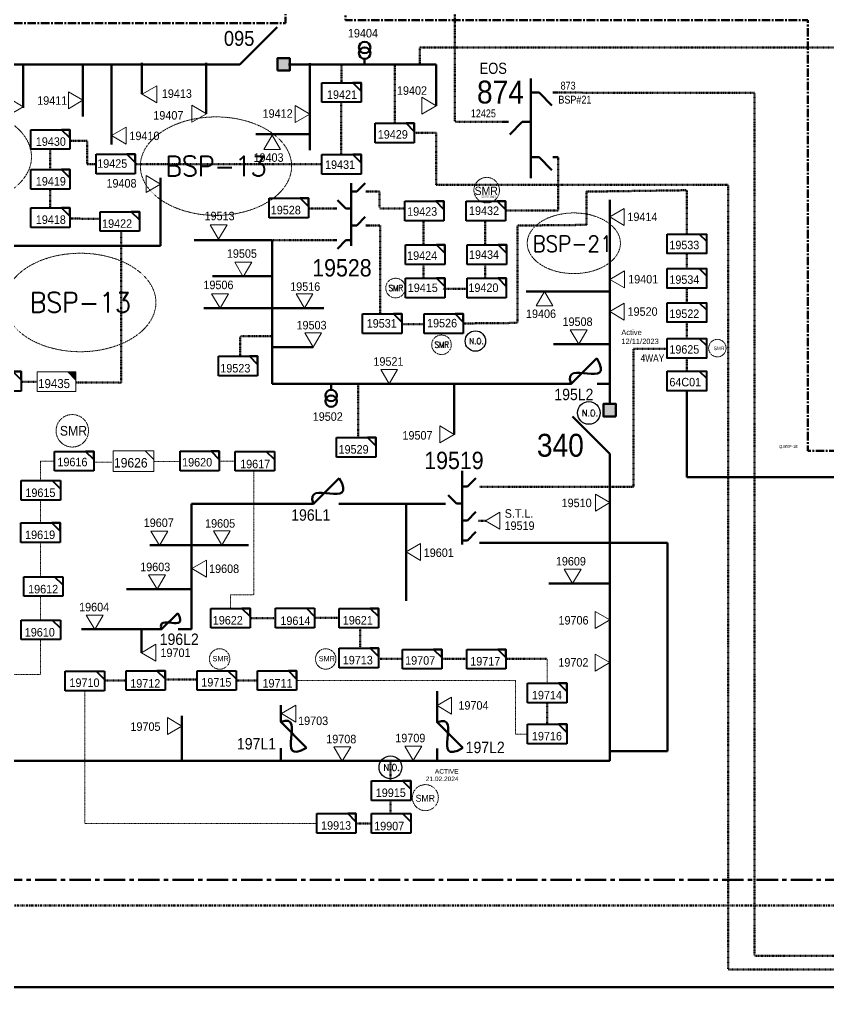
# Model space of a CAD drawing. Header units: metres. Extents: x 65984 to 144644, y -19036 to 23726.
# Drawn here: x 116625.8 to 116979, y 19865.9 to 20291.7 of the extents above; entities that cross this region are included whole.
import ezdxf
from ezdxf.enums import TextEntityAlignment as Align

# ---------------------------------------------------------------- set-up
doc = ezdxf.new("R2010")
doc.units = ezdxf.units.M
doc.header["$MEASUREMENT"] = 0
for name, pattern in [('( Center )', [2, 1.25, -0.25, 0.25, -0.25]), ('DGN Style 3', [0.013877, 0, -0.013877]), ('DGN Style 7', [2, 0.9, -0.4, 0.3, -0.4])]:
    doc.linetypes.add(name, pattern=pattern)
doc.layers.get('0').update_dxf_attribs({"color": 95, "lineweight": 40})
for name, color, linetype, lineweight in [('ABS', 7, 'Continuous', 40), ('ABS NUMBER', 112, 'Continuous', 30), ('d_eos', 111, 'Continuous', 40), ('d_eos no', 121, 'Continuous', 40), ('d_fco', 5, 'Continuous', 40), ('d_fco text', 95, 'Continuous', 40), ('d_oh branch', 94, 'Continuous', 40), ('d_switch', 95, 'Continuous', 40), ('d_tf', 1, 'Continuous', 40), ('d_tf no', 6, 'Continuous', 40), ('d_tf_200', 1, 'Continuous', 40), ('d_ug cable', 95, 'Continuous', 40), ('d_ug main line', 95, 'Continuous', 40), ('d_unit sub', 7, 'Continuous', 40), ('FDR  1  16', 234, 'Continuous', 40), ('FDR  2  19', 172, 'Continuous', 40), ('FDR  4  06', 36, 'Continuous', 40), ('fedr no', 95, 'Continuous', 40), ('Level 37', 7, 'Continuous', 0), ('O H MAIN FEEDER', 4, 'Continuous', 100), ('SW N O', 114, 'Continuous', 30)]:
    doc.layers.add(name, color=color, linetype=linetype, lineweight=lineweight)
doc.styles.add('NASKHF', font='naskhf.shx', dxfattribs={"height": 8})
doc.styles.get("Standard").update_dxf_attribs({"font": 'txt.shx'})
doc.styles.add('Style-Arial', font='arial.ttf')
doc.styles.add('Style-ENGINEERING', font='ENGINEERING.shx')
doc.styles.add('Style-msdefault', font='msdefault.shx')
doc.styles.add('Style-simplex', font='simplex.shx')
doc.styles.add('Style-STANDARD', font='STANDARD.shx')

# ---------------------------------------------------------------- blocks, each defined once
blk = doc.blocks.new('TFU_19')
at = {"layer": 'd_tf_200', "color": 3, "linetype": 'Continuous', "lineweight": 53}
blk.add_line((0, 10), (0, 0), dxfattribs=at)
for centre in [(0, 30), (0, 20)]:
    blk.add_circle(centre, 10, dxfattribs=at)
blk = doc.blocks.new('ABS2_1_1')
at = {"color": 0, "linetype": 'ByBlock', "lineweight": -2, "ltscale": 500}
for q in [(-29900, 43500), (0, 0)]:
    blk.add_line((0, 13600), q, dxfattribs=at)
at = {"color": 0, "linetype": 'ByBlock', "lineweight": -2, "ltscale": 500, "flags": 128}
for points in [[(5000, 43600), (-5000, 43600), (-5000, 53600), (5000, 53600)], [(3791, 49653), (3791, 49653), (3791, 49653)]]:
    blk.add_lwpolyline(points, close=True, dxfattribs=at)
at = {"color": 0, "linetype": 'ByBlock', "lineweight": -2, "ltscale": 500}
for points in [[(5000, 43600), (-5000, 43600), (5000, 53600), (-5000, 53600)], [(3791, 49653), (3791, 49653), (3791, 49653)]]:
    blk.add_solid(points, dxfattribs=at)
blk = doc.blocks.new('*U748')
at = {"layer": 'd_fco', "color": 5, "linetype": 'Continuous', "lineweight": 100}
blk.add_line((-4.6, 4.21), (-10.13, 4.21), dxfattribs=at)
at = {"layer": 'd_fco', "color": 5, "linetype": 'Continuous', "lineweight": 100, "extrusion": (0, 0, -1), "flags": 128}
blk.add_lwpolyline([(-13.02, 4.21), (-7.07, 4.21), (4.4, -7.26)], dxfattribs=at)
at = {"layer": 'd_fco', "color": 5, "linetype": 'Continuous', "lineweight": 100}
blk.add_open_spline([(-4.4, -7.26), (-13, 7.69), (11.58, -7.67), (7.07, 4.21)], degree=3, dxfattribs=at)
blk = doc.blocks.new('*U1414')
at = {"layer": 'd_fco', "color": 5, "linetype": 'Continuous', "lineweight": 100}
blk.add_line((-4.6, 4.21), (-10.13, 4.21), dxfattribs=at)
at = {"layer": 'd_fco', "color": 5, "linetype": 'Continuous', "lineweight": 100, "flags": 128}
blk.add_lwpolyline([(11.18, 4.21), (7.07, 4.21), (-4.4, -7.26)], dxfattribs=at)
at = {"layer": 'd_fco', "color": 5, "linetype": 'Continuous', "lineweight": 100}
blk.add_open_spline([(-4.4, -7.26), (-13, 7.69), (11.58, -7.67), (7.07, 4.21)], degree=3, dxfattribs=at)
blk = doc.blocks.new('*U1415')
at = {"layer": 'd_unit sub', "color": 95, "linetype": 'Continuous', "lineweight": 40}
for p, q in [((-9.2, 4.61), (9.19, 4.61)), ((-9.2, -4.58), (-9.2, 4.61)), ((9.19, 0.73), (5.31, 4.61)), ((5.97, 4.61), (9.19, 4.61)), ((9.19, 4.61), (9.19, 1.4)), ((9.19, 4.61), (9.19, -4.58)), ((9.19, -4.58), (-9.2, -4.58))]:
    blk.add_line(p, q, dxfattribs=at)
blk = doc.blocks.new('*U1416')
at = {"layer": 'd_fco', "color": 5, "linetype": 'Continuous', "lineweight": 100}
blk.add_line((-0.7, 4.21), (-10.13, 4.21), dxfattribs=at)
at = {"layer": 'd_fco', "color": 5, "linetype": 'Continuous', "lineweight": 100, "flags": 128}
blk.add_lwpolyline([(16.92, 4.21), (10.98, 4.21), (-0.5, -7.26)], dxfattribs=at)
at = {"layer": 'd_fco', "color": 5, "linetype": 'Continuous', "lineweight": 100}
blk.add_open_spline([(-0.5, -7.26), (-9.1, 7.69), (15.48, -7.67), (10.98, 4.21)], degree=3, dxfattribs=at)
blk = doc.blocks.new('*U701')
at = {"layer": 'd_unit sub', "color": 2, "linetype": 'Continuous', "lineweight": 40}
for p, q in [((-9.2, 4.61), (9.19, 4.61)), ((-9.2, -4.58), (-9.2, 4.61)), ((9.19, 0.73), (5.31, 4.61)), ((5.97, 4.61), (9.19, 4.61)), ((9.19, 4.61), (9.19, 1.4)), ((9.19, 4.61), (9.19, -4.58)), ((9.19, -4.58), (-9.2, -4.58))]:
    blk.add_line(p, q, dxfattribs=at)
blk = doc.blocks.new('TF_8')
at = {"color": 0, "linetype": 'ByBlock', "lineweight": -2}
blk.add_line((6.3, 4.95), (9.9, 1.35), dxfattribs=at)
blk.add_3dface([(-10.1, 4.95), (9.9, 4.95), (9.9, -5.05), (-10.1, -5.05)], dxfattribs=at)
blk = doc.blocks.new('*U746')
at = {"layer": 'd_fco', "color": 1, "linetype": 'Continuous', "lineweight": 100}
blk.add_line((-4.6, 4.21), (-10.13, 4.21), dxfattribs=at)
at = {"layer": 'd_fco', "color": 1, "linetype": 'Continuous', "lineweight": 100, "flags": 128}
blk.add_lwpolyline([(13.02, 4.21), (7.07, 4.21), (-4.4, -7.26)], dxfattribs=at)
at = {"layer": 'd_fco', "color": 1, "linetype": 'Continuous', "lineweight": 100}
blk.add_open_spline([(-4.4, -7.26), (-13, 7.69), (11.58, -7.67), (7.07, 4.21)], degree=3, dxfattribs=at)
blk = doc.blocks.new('*U892')
at = {"layer": 'SW N O', "color": 3}
blk.add_circle((0, 0), 16.8, dxfattribs=at)
at = {"layer": 'SW N O', "color": 3, "style": 'Style-STANDARD'}
blk.add_text('N.O.', height=9.6, dxfattribs=at).set_placement((1.7, -0.2), align=Align.MIDDLE_CENTER)
blk = doc.blocks.new('TFU_9')
at = {"layer": 'd_tf_200', "color": 1, "linetype": 'Continuous', "lineweight": 53}
blk.add_line((0, 10), (0, 0), dxfattribs=at)
for centre in [(0, 30), (0, 20)]:
    blk.add_circle(centre, 10, dxfattribs=at)
blk = doc.blocks.new('TRA1_22')
at = {"layer": 'd_tf', "color": 3, "linetype": 'Continuous', "lineweight": 0, "ltscale": 0.000372147, "flags": 128}
blk.add_lwpolyline([(10, -17), (0, 0), (-10, -17)], close=True, dxfattribs=at)
blk = doc.blocks.new('TRA1_21')
at = {"layer": 'd_tf', "color": 3, "linetype": 'Continuous', "lineweight": 0, "ltscale": 0.000372147, "xscale": 1.000046566207833, "yscale": 1.000046566207833, "zscale": 1.000046566207833, "rotation": 180}
blk.add_blockref('TRA1_22', (0, 0), dxfattribs=at)
blk = doc.blocks.new('*U1554')
at = {"layer": 'd_unit sub', "color": 3, "linetype": 'Continuous', "lineweight": 40}
for p, q in [((-9.2, 4.59), (9.19, 4.59)), ((-9.2, -4.6), (-9.2, 4.59)), ((9.19, 0.71), (5.31, 4.59)), ((5.97, 4.59), (9.19, 4.59)), ((9.19, 4.59), (9.19, 1.38)), ((9.19, 4.59), (9.19, -4.6)), ((9.19, -4.6), (-9.2, -4.6))]:
    blk.add_line(p, q, dxfattribs=at)
at = {"layer": 'd_unit sub', "color": 3, "linetype": 'Continuous', "lineweight": 40, "flags": 128}
blk.add_lwpolyline([(9.19, 0.71), (9.19, 4.59), (5.31, 4.59)], close=True, dxfattribs=at)
blk = doc.blocks.new('*U2169')
at = {"layer": 'd_unit sub', "color": 2, "linetype": 'Continuous', "lineweight": 40}
for p, q in [((-9.2, 4.59), (9.19, 4.59)), ((-9.2, -4.6), (-9.2, 4.59)), ((9.19, 0.71), (5.31, 4.59)), ((5.97, 4.59), (9.19, 4.59)), ((9.19, 4.59), (9.19, 1.38)), ((9.19, 4.59), (9.19, -4.6)), ((9.19, -4.6), (-9.2, -4.6))]:
    blk.add_line(p, q, dxfattribs=at)
at = {"layer": 'd_unit sub', "color": 2, "linetype": 'Continuous', "lineweight": 40, "flags": 128}
blk.add_lwpolyline([(9.19, 0.71), (9.19, 4.59), (5.31, 4.59)], close=True, dxfattribs=at)
blk = doc.blocks.new('TRA1_80')
at = {"layer": 'd_tf', "color": 5, "linetype": 'Continuous', "lineweight": 0, "ltscale": 0.000371982, "flags": 128}
blk.add_lwpolyline([(10, -17), (0, 0), (-10, -17)], close=True, dxfattribs=at)
blk = doc.blocks.new('TRA1_79')
at = {"layer": 'd_tf', "color": 5, "linetype": 'Continuous', "lineweight": 0, "ltscale": 0.000371982, "xscale": 1.000046566207834, "yscale": 1.000046566207834, "zscale": 1.000046566207834, "rotation": 180}
blk.add_blockref('TRA1_80', (0, 0), dxfattribs=at)
blk = doc.blocks.new('TRA1_78')
at = {"layer": 'd_tf', "color": 5, "linetype": 'Continuous', "lineweight": 0, "ltscale": 0.000372147, "flags": 128}
blk.add_lwpolyline([(10, -17), (0, 0), (-10, -17)], close=True, dxfattribs=at)
blk = doc.blocks.new('TRA1_77')
at = {"layer": 'd_tf', "color": 5, "linetype": 'Continuous', "lineweight": 0, "ltscale": 0.000372147, "xscale": 1.000046566207833, "yscale": 1.000046566207833, "zscale": 1.000046566207833, "rotation": 180}
blk.add_blockref('TRA1_78', (0, 0), dxfattribs=at)
blk = doc.blocks.new('TRA1_1384')
at = {"layer": 'd_tf', "color": 5, "linetype": 'Continuous', "lineweight": 0, "ltscale": 0.000372147, "flags": 128}
blk.add_lwpolyline([(10.1, -17), (0.1, 0), (-9.9, -17)], close=True, dxfattribs=at)
blk = doc.blocks.new('TRA1_1383')
at = {"layer": 'd_tf', "color": 5, "linetype": 'Continuous', "lineweight": 0, "ltscale": 0.000372147, "xscale": 1.000046566207833, "yscale": 1.000046566207833, "zscale": 1.000046566207833, "rotation": 180}
blk.add_blockref('TRA1_1384', (0, 0), dxfattribs=at)
blk = doc.blocks.new('*U3315')
at = {"layer": 'd_unit sub', "color": 95, "linetype": 'Continuous', "lineweight": 40}
for p, q in [((-9.2, 4.59), (9.19, 4.59)), ((-9.2, -4.6), (-9.2, 4.59)), ((9.19, 0.71), (5.31, 4.59)), ((5.97, 4.59), (9.19, 4.59)), ((9.19, 4.59), (9.19, 1.38)), ((9.19, 4.59), (9.19, -4.6)), ((9.19, -4.6), (-9.2, -4.6))]:
    blk.add_line(p, q, dxfattribs=at)
at = {"layer": 'd_unit sub', "color": 95, "linetype": 'Continuous', "lineweight": 40, "flags": 128}
blk.add_lwpolyline([(9.19, 0.71), (9.19, 4.59), (5.31, 4.59)], close=True, dxfattribs=at)
blk = doc.blocks.new('*U2532')
at = {"layer": 'd_unit sub', "color": 2, "linetype": 'Continuous', "lineweight": 40}
for p, q in [((-9.2, 4.59), (9.19, 4.59)), ((-9.2, -4.6), (-9.2, 4.59)), ((9.19, 0.71), (5.31, 4.59)), ((5.97, 4.59), (9.19, 4.59)), ((9.19, 4.59), (9.19, 1.38)), ((9.19, 4.59), (9.19, -4.6)), ((9.19, -4.6), (-9.2, -4.6))]:
    blk.add_line(p, q, dxfattribs=at)
at = {"layer": 'd_unit sub', "color": 2, "linetype": 'Continuous', "lineweight": 40, "flags": 128}
blk.add_lwpolyline([(9.19, 0.71), (9.19, 4.59), (5.31, 4.59)], close=True, dxfattribs=at)
blk = doc.blocks.new('*U2170')
at = {"layer": 'd_unit sub', "color": 2, "linetype": 'Continuous', "lineweight": 40}
for p, q in [((-9.2, 4.59), (9.19, 4.59)), ((-9.2, -4.6), (-9.2, 4.59)), ((9.19, 0.71), (5.31, 4.59)), ((5.97, 4.59), (9.19, 4.59)), ((9.19, 4.59), (9.19, 1.38)), ((9.19, 4.59), (9.19, -4.6)), ((9.19, -4.6), (-9.2, -4.6))]:
    blk.add_line(p, q, dxfattribs=at)
at = {"layer": 'd_unit sub', "color": 2, "linetype": 'Continuous', "lineweight": 40, "flags": 128}
blk.add_lwpolyline([(9.19, 0.71), (9.19, 4.59), (5.31, 4.59)], close=True, dxfattribs=at)
blk = doc.blocks.new('TRA1_56')
at = {"layer": 'd_tf', "color": 1, "linetype": 'Continuous', "lineweight": 0, "ltscale": 0.000372147, "flags": 128}
blk.add_lwpolyline([(10, -17), (0, 0), (-10, -17)], close=True, dxfattribs=at)
blk = doc.blocks.new('TRA1_55')
at = {"layer": 'd_tf', "color": 1, "linetype": 'Continuous', "lineweight": 0, "ltscale": 0.000372147, "xscale": 1.000046566207833, "yscale": 1.000046566207833, "zscale": 1.000046566207833, "rotation": 180}
blk.add_blockref('TRA1_56', (0, 0), dxfattribs=at)
blk = doc.blocks.new('*U1912')
at = {"layer": 'd_unit sub', "color": 1, "linetype": 'Continuous', "lineweight": 40}
for p, q in [((-9.2, 4.59), (9.19, 4.59)), ((-9.2, -4.6), (-9.2, 4.59)), ((9.19, 0.71), (5.31, 4.59)), ((5.97, 4.59), (9.19, 4.59)), ((9.19, 4.59), (9.19, 1.38)), ((9.19, 4.59), (9.19, -4.6)), ((9.19, -4.6), (-9.2, -4.6))]:
    blk.add_line(p, q, dxfattribs=at)
at = {"layer": 'd_unit sub', "color": 1, "linetype": 'Continuous', "lineweight": 40, "flags": 128}
blk.add_lwpolyline([(9.19, 0.71), (9.19, 4.59), (5.31, 4.59)], close=True, dxfattribs=at)
blk = doc.blocks.new('*U2531')
at = {"layer": 'd_unit sub', "color": 95, "linetype": 'Continuous', "lineweight": 13}
for p, q in [((-9.2, 4.59), (9.19, 4.59)), ((-9.2, -4.6), (-9.2, 4.59)), ((9.19, 0.71), (5.31, 4.59)), ((5.97, 4.59), (9.19, 4.59)), ((9.19, 4.59), (9.19, 1.38)), ((9.19, 4.59), (9.19, -4.6)), ((9.19, -4.6), (-9.2, -4.6))]:
    blk.add_line(p, q, dxfattribs=at)
at = {"layer": 'd_unit sub', "color": 95, "linetype": 'Continuous', "lineweight": 13, "flags": 128}
blk.add_lwpolyline([(9.19, 0.71), (9.19, 4.59), (5.31, 4.59)], close=True, dxfattribs=at)
blk = doc.blocks.new('*U3811')
at = {"layer": 'd_unit sub', "color": 3, "linetype": 'Continuous', "lineweight": 13}
for p, q in [((-9.2, 4.59), (9.19, 4.59)), ((-9.2, -4.6), (-9.2, 4.59)), ((9.19, 0.71), (5.31, 4.59)), ((5.97, 4.59), (9.19, 4.59)), ((9.19, 4.59), (9.19, 1.38)), ((9.19, 4.59), (9.19, -4.6)), ((9.19, -4.6), (-9.2, -4.6))]:
    blk.add_line(p, q, dxfattribs=at)
at = {"layer": 'd_unit sub', "color": 3, "linetype": 'Continuous', "lineweight": 13, "flags": 128}
blk.add_lwpolyline([(9.19, 0.71), (9.19, 4.59), (5.31, 4.59)], close=True, dxfattribs=at)
at = {"layer": 'd_unit sub', "color": 3, "linetype": 'Continuous', "lineweight": 13}
blk.add_solid([(9.19, 0.71), (9.19, 4.59), (5.31, 4.59)], dxfattribs=at)

msp = doc.modelspace()

# ---------------------------------------------------------------- linework, layer by layer
at = {"color": 1, "linetype": 'DGN Style 3', "lineweight": 140, "flags": 128}
msp.add_lwpolyline([(125582.62, 22197.14), (125784.7, 22197.14), (125784.7, 19882.81), (116946.75, 19882.81), (116946.75, 20259.6), (116860.93, 20259.72)], dxfattribs=at)
at = {"color": 3, "linetype": 'DGN Style 3', "lineweight": 140, "flags": 128}
for points in [[(116807.75, 20242.14), (116807.75, 20219.48), (116935.18, 20219.48), (116935.18, 19876.71), (125825.53, 19876.71), (125825.53, 22095.41), (125562.34, 22095.41)], [(116789.61, 20272.01), (116789.61, 20246.42)]]:
    msp.add_lwpolyline(points, dxfattribs=at)
at = {"layer": 'd_eos', "color": 7, "linetype": 'Continuous', "lineweight": 211, "ltscale": 0.54966}
for p, q in [((116848.97, 20265.93), (116848.97, 20222.4)), ((116848.97, 20259.72), (116852.7, 20259.72)), ((116852.7, 20259.72), (116858.15, 20254.11)), ((116858.67, 20259.72), (116860.93, 20259.72)), ((116839.28, 20247.01), (116837.01, 20247.01)), ((116845.25, 20247.01), (116839.8, 20241.4)), ((116848.97, 20247.01), (116845.25, 20247.01)), ((116848.97, 20231.47), (116852.7, 20231.47)), ((116852.7, 20231.47), (116858.15, 20225.85)), ((116858.67, 20231.47), (116860.93, 20231.47))]:
    msp.add_line(p, q, dxfattribs=at)
at = {"layer": 'd_eos', "color": 7, "linetype": 'Continuous', "lineweight": 211, "ltscale": 0.360632}
for p, q in [((116770.67, 20192.87), (116770.67, 20220.16)), ((116773.12, 20216.54), (116776.69, 20220.22)), ((116770.67, 20216.54), (116773.12, 20216.54)), ((116777.03, 20216.54), (116778.52, 20216.54)), ((116764.31, 20209.1), (116762.82, 20209.09)), ((116768.22, 20209.1), (116764.65, 20212.78)), ((116770.67, 20209.1), (116768.22, 20209.1)), ((116773.12, 20201.75), (116776.69, 20205.43)), ((116770.67, 20201.75), (116773.12, 20201.75)), ((116777.03, 20201.74), (116778.52, 20201.74)), ((116764.31, 20195.24), (116762.83, 20195.24)), ((116768.23, 20195.24), (116764.65, 20191.56)), ((116770.67, 20195.24), (116768.23, 20195.24)), ((116819, 20062.34), (116818.99, 20094.54)), ((116821.44, 20087.71), (116825.02, 20091.4)), ((116819, 20087.71), (116821.44, 20087.71)), ((116816.55, 20080.27), (116812.97, 20083.95)), ((116818.99, 20080.27), (116816.55, 20080.27)), ((116819, 20072.92), (116821.44, 20072.92)), ((116821.44, 20072.92), (116825.02, 20076.6)), ((116819, 20064.16), (116821.44, 20064.16)), ((116821.44, 20064.17), (116825.02, 20067.85))]:
    msp.add_line(p, q, dxfattribs=at)
at = {"layer": 'd_oh branch', "color": 3, "linetype": 'Continuous', "lineweight": 100}
for p, q in [((116679.22, 20272.69), (116679.22, 20259.01)), ((116707.34, 20272.69), (116707.34, 20250.46)), ((116627.45, 20271.96), (116627.45, 20253.07)), ((116653.45, 20271.96), (116653.45, 20249.35)), ((116666.01, 20272), (116666.01, 20237.14)), ((116752.5, 20272.58), (116752.5, 20234.6)), ((116807.75, 20272), (116807.75, 20254.01)), ((116752.23, 20241.59), (116729.02, 20241.59)), ((116687.35, 20222.49), (116687.35, 20192.84)), ((116580.67, 20192.84), (116687.35, 20192.84))]:
    msp.add_line(p, q, dxfattribs=at)
at = {"layer": 'd_oh branch', "color": 1, "linetype": 'Continuous', "lineweight": 100}
for p, q in [((116702.06, 20195.24), (116736.15, 20195.24)), ((116736.15, 20195.24), (116736.15, 20132.53)), ((116710.13, 20179.56), (116736.15, 20179.56)), ((116883.18, 20172.89), (116847.05, 20172.89)), ((116706.24, 20165.62), (116758.71, 20165.62)), ((116883.47, 20149.8), (116858.88, 20149.8)), ((116736.15, 20148.52), (116753.99, 20148.52)), ((116736.15, 20132.53), (116864.3, 20132.53)), ((116815.57, 20132.3), (116815.57, 20110.47))]:
    msp.add_line(p, q, dxfattribs=at)
at = {"layer": 'd_oh branch', "color": 5, "linetype": 'DGN Style 3', "lineweight": 100}
msp.add_line((116826.56, 20087.63), (116893.91, 20087.61), dxfattribs=at)
at = {"layer": 'd_oh branch', "color": 5, "linetype": 'Continuous', "lineweight": 100}
for p, q in [((116700.91, 20080.18), (116700.91, 20025.34)), ((116700.91, 20080.18), (116748.61, 20080.18)), ((116765.27, 20080.18), (116811.74, 20080.18)), ((116794.6, 20080.18), (116794.6, 20037.71)), ((116682.7, 20062.03), (116725.8, 20062.03)), ((116826.56, 20063.1), (116908.71, 20063.1)), ((116908.71, 20063.1), (116908.71, 19972.12)), ((116672.49, 20042.86), (116700.91, 20042.86)), ((116883.48, 20045.3), (116856.87, 20045.3)), ((116652.83, 20025.34), (116685.74, 20025.34)), ((116679.01, 20015.13), (116679.01, 20025.34)), ((116808.12, 19990.59), (116808.12, 19998.27)), ((116739.89, 19987.39), (116739.89, 19992.19)), ((116696.63, 19967.85), (116696.63, 19987.53)), ((116908.71, 19972.12), (116883.48, 19972.11))]:
    msp.add_line(p, q, dxfattribs=at)
at = {"layer": 'd_ug cable', "color": 3, "linetype": 'DGN Style 3', "lineweight": 211}
for p, q in [((116766.38, 20264.05), (116766.38, 20272)), ((116766.22, 20232.74), (116766.22, 20255.42)), ((116655.33, 20238.63), (116647.81, 20238.63)), ((116655.33, 20228.46), (116655.33, 20238.63)), ((116798.17, 20242.14), (116807.75, 20242.14)), ((116659.22, 20228.46), (116655.33, 20228.46)), ((116757.82, 20228.46), (116676.35, 20228.46))]:
    msp.add_line(p, q, dxfattribs=at)
at = {"layer": 'd_ug cable', "color": 3, "linetype": 'DGN Style 3', "lineweight": 100}
for p, q in [((116639.25, 20226.8), (116639.25, 20234.98)), ((116639.25, 20209.44), (116639.25, 20217.62)), ((116661.07, 20204.62), (116647.9, 20204.71)), ((116670.18, 20199.21), (116670.18, 20133.05)), ((116626.57, 20133.42), (116633.51, 20133.42)), ((116670.18, 20133.05), (116650.43, 20133.17))]:
    msp.add_line(p, q, dxfattribs=at)
at = {"layer": 'd_ug cable', "color": 5, "linetype": 'DGN Style 3', "lineweight": 100}
for p, q in [((116873.34, 20216.49), (116917.09, 20217.09)), ((116843.18, 20201.66), (116873.28, 20201.96)), ((116819.55, 20158.92), (116843.16, 20159.15)), ((116893.85, 20147.77), (116908.25, 20147.77)), ((116893.91, 20087.61), (116893.85, 20147.77)), ((116829.27, 20072.73), (116826.23, 20072.73))]:
    msp.add_line(p, q, dxfattribs=at)
at = {"layer": 'd_ug cable', "color": 1, "linetype": 'DGN Style 3', "lineweight": 100}
for p, q in [((116751.95, 20209.09), (116762.99, 20209.09)), ((116783.16, 20209.09), (116794.2, 20209.09)), ((116860.9, 20208.19), (116838.03, 20208.19)), ((116802.25, 20193.27), (116802.25, 20203.62)), ((116829.11, 20193.27), (116829.11, 20203.62)), ((116736.15, 20195.24), (116763.03, 20195.24)), ((116802.22, 20184.66), (116802.22, 20178.24)), ((116829.08, 20184.66), (116829.08, 20178.24)), ((116821.23, 20174.09), (116810.88, 20174.09)), ((116792.67, 20158.61), (116802.43, 20158.61))]:
    msp.add_line(p, q, dxfattribs=at)
at = {"layer": 'd_ug cable', "color": 95, "linetype": 'DGN Style 3', "lineweight": 100}
for p, q in [((116726.53, 20030.21), (116737.53, 20030.21)), ((116754.65, 20030.3), (116765.4, 20030.3)), ((116782.27, 20012.38), (116793.01, 20012.38)), ((116810.31, 20012.38), (116821.05, 20012.38)), ((116837.9, 20012.38), (116856.18, 20012.41)), ((116672.18, 20002.98), (116662.85, 20002.98)), ((116703.39, 20003.49), (116689.4, 20003.49)), ((116729.74, 20002.98), (116720.43, 20002.98)), ((116856.18, 19983.87), (116856.18, 19993.22)), ((116787.8, 19959.16), (116787.8, 19967.85)), ((116787.8, 19944.87), (116787.8, 19950.6)), ((116772.71, 19940.59), (116779.46, 19940.59))]:
    msp.add_line(p, q, dxfattribs=at)
at = {"layer": 'd_ug cable', "color": 95, "linetype": 'DGN Style 3', "lineweight": 13}
msp.add_line((116856.18, 20001.79), (116856.18, 20012.41), dxfattribs=at)
at = {"layer": 'd_ug cable', "color": 1, "linetype": 'DGN Style 3', "lineweight": 140, "flags": 128}
for points in [[(116822.79, 20324.68), (116815.9, 20324.68), (116815.9, 20247.01), (116837.01, 20247.01)], [(116860.9, 20208.19), (116860.93, 20231.47)]]:
    msp.add_lwpolyline(points, dxfattribs=at)
at = {"layer": 'd_ug cable', "color": 3, "linetype": 'DGN Style 3', "lineweight": 100, "flags": 128}
msp.add_lwpolyline([(116800.64, 20272), (116800.64, 20279.39), (116962.43, 20279.39), (116962.43, 20279.39), (117164.25, 20279.39), (117164.25, 20251.76), (117187.83, 20251.76)], dxfattribs=at)
at = {"layer": 'd_ug cable', "color": 1, "linetype": 'DGN Style 3', "lineweight": 100, "flags": 128}
for points in [[(116782.94, 20209.49), (116782.94, 20216.54), (116777.34, 20216.54)], [(116783.3, 20163.15), (116783.3, 20201.75), (116777.7, 20201.75)], [(116736.15, 20153.41), (116722.07, 20153.41), (116722.07, 20144.82)], [(116773.69, 20132.53), (116773.69, 20109.38)]]:
    msp.add_lwpolyline(points, dxfattribs=at)
at = {"layer": 'd_ug cable', "color": 95, "linetype": 'DGN Style 3', "lineweight": 13, "flags": 128}
for points in [[(116641.11, 20098.78), (116634.93, 20098.78), (116634.93, 20090.36)], [(116666.18, 20098.36), (116658.34, 20098.36)], [(116684.53, 20098.56), (116695.49, 20098.56)], [(116719.74, 20098.78), (116712.8, 20098.78)], [(116717.97, 20034.49), (116717.97, 20040.34), (116728.1, 20040.34), (116728.1, 20094.5)], [(116634.93, 20081.8), (116634.93, 20071.81)], [(116634.93, 20063.25), (116634.93, 20048.33)], [(116634.93, 20039.77), (116634.93, 20029.4)], [(116634.93, 20020.84), (116634.93, 20005.54), (116620.95, 20005.54)], [(116746.78, 20002.98), (116842.32, 20002.98), (116842.32, 19979.59), (116847.62, 19979.59)], [(116755.58, 19940.59), (116654.29, 19940.59), (116654.29, 19998.52)]]:
    msp.add_lwpolyline(points, dxfattribs=at)
at = {"layer": 'd_ug cable', "color": 95, "linetype": 'DGN Style 3', "lineweight": 100, "flags": 128}
msp.add_lwpolyline([(116774.56, 20017.08), (116774.56, 20025.93)], dxfattribs=at)
at = {"layer": 'd_ug cable', "color": 2, "linetype": 'DGN Style 3', "lineweight": 13}
for centre, radius in [((116829.77, 20217.11), 5.58), ((116789.98, 20174.37), 4.28), ((116810.04, 20149.6), 4.28), ((116930.47, 20148.13), 3.81), ((116648.85, 20112.04), 7.1), ((116713.15, 20012.38), 4.47), ((116759.49, 20012.38), 4.47)]:
    msp.add_circle(centre, radius, dxfattribs=at)
at = {"layer": 'd_ug cable', "color": 2, "linetype": 'DGN Style 3', "lineweight": 0}
msp.add_circle((116802.98, 19951.83), 5.68, dxfattribs=at)
at = {"layer": 'd_ug main line', "color": 191, "linetype": 'DGN Style 7', "lineweight": 140, "flags": 128}
msp.add_lwpolyline([(125136.56, 22351.77), (116982.25, 22351.77), (116982.25, 20302.89), (116982.25, 20302.89), (116982.25, 19904.76), (116245.06, 19904.76), (116245.06, 20043.28)], dxfattribs=at)
at = {"layer": 'd_ug main line', "color": 194, "linetype": '( Center )', "lineweight": 158, "ltscale": 2.94, "flags": 128}
msp.add_lwpolyline([(116768.12, 20333.05), (116768.12, 20291.33), (116969.97, 20291.33), (116969.97, 20103.25), (117041.44, 20103.25), (117041.44, 19837.49), (125796.74, 19837.49), (125796.74, 22228.74), (125677.36, 22228.74)], dxfattribs=at)
at = {"layer": 'd_ug main line', "color": 194, "linetype": '( Center )', "lineweight": 158, "ltscale": 2.938459, "flags": 128}
msp.add_lwpolyline([(116741.88, 20439.81), (116741.88, 20290.13), (116169.64, 20290.13)], dxfattribs=at)
at = {"layer": 'FDR  1  16', "color": 154, "linetype": '( Center )', "lineweight": 106, "ltscale": 7.500037, "flags": 128}
msp.add_lwpolyline([(116110.23, 19993.55), (116110.23, 19915.89), (125674.45, 19915.89), (125674.45, 21860.43), (125695.57, 21860.43)], dxfattribs=at)
at = {"layer": 'FDR  2  19', "color": 5, "linetype": 'DGN Style 3', "lineweight": 53}
for p, q in [((116873.34, 20216.49), (116873.35, 20201.86)), ((116917.09, 20217.09), (116917.09, 20197.96)), ((116843.17, 20201.57), (116843.17, 20159.17)), ((116917.13, 20189.42), (116917.13, 20182.85)), ((116917.13, 20174.31), (116917.13, 20167.95)), ((116917.13, 20159.41), (116917.13, 20152.35)), ((116917.13, 20143.81), (116917.13, 20138.07))]:
    msp.add_line(p, q, dxfattribs=at)
at = {"layer": 'FDR  2  19', "color": 5, "linetype": 'Continuous', "lineweight": 53}
msp.add_line((116917.13, 20129.53), (116917.13, 20091.82), dxfattribs=at)
at = {"layer": 'FDR  4  06', "color": 3, "linetype": 'Continuous'}
msp.add_line((116715.91, 20272.04), (116523.88, 20272), dxfattribs=at)
at = {"layer": 'fedr no', "color": 82, "linetype": 'DGN Style 3', "lineweight": 13, "true_color": 0x1dc70e}
for centre, major_axis in [((116598.01, 20231.71), (33.02, 0)), ((116711.58, 20227.62), (33.02, 0)), ((116867.81, 20193.94), (20.33, 0)), ((116652.34, 20168.07), (33.02, 0))]:
    msp.add_ellipse(centre, major_axis=major_axis, ratio=0.651175, dxfattribs=at)
at = {"layer": 'O H MAIN FEEDER', "color": 3, "lineweight": 211, "ltscale": 0.488306}
for p, q in [((116715.75, 20272.04), (116396.83, 20272)), ((116807.75, 20272), (116743.24, 20272.04))]:
    msp.add_line(p, q, dxfattribs=at)
at = {"layer": 'O H MAIN FEEDER', "color": 1, "lineweight": 211, "ltscale": 0.488306}
msp.add_line((116883.48, 20212.89), (116883.48, 20123.77), dxfattribs=at)
at = {"layer": 'O H MAIN FEEDER', "color": 5, "lineweight": 211, "ltscale": 0.488306}
for p, q in [((116883.48, 20096.36), (116883.48, 19967.85)), ((116883.48, 20096.36), (116883.48, 19967.85)), ((117126.53, 20091.82), (116917.13, 20091.82))]:
    msp.add_line(p, q, dxfattribs=at)
at = {"layer": 'O H MAIN FEEDER', "color": 5, "lineweight": 211, "ltscale": 0.418227}
msp.add_line((116578.69, 19967.85), (116883.48, 19967.85), dxfattribs=at)
at = {"layer": 'O H MAIN FEEDER', "color": 95, "lineweight": 211, "ltscale": 0.426762, "flags": 128}
msp.add_lwpolyline([(125714.54, 20280.94), (125714.54, 19869.08), (116079.89, 19869.08)], dxfattribs=at)

# ---------------------------------------------------------------- block references
at = {"layer": 'ABS', "color": 7, "linetype": 'Continuous', "lineweight": 211, "ltscale": 0.812883, "xscale": 0.0005446322480400587, "yscale": 0.0005446322480400587, "zscale": 0.000360672857092237}
for p, rotation in [((116714.63, 20272.04), 269.9999999999997), ((116883.47, 20094.58), 359.9999999999998)]:
    msp.add_blockref('ABS2_1_1', p, dxfattribs=dict(at, rotation=rotation))
at = {"layer": 'd_fco', "color": 1, "linetype": 'Continuous', "lineweight": 100, "xscale": 0.98, "yscale": 0.98, "zscale": 0.98, "rotation": 180.0000000006}
msp.add_blockref('*U746', (116873.53, 20136.66), dxfattribs=at)
at = {"layer": 'd_fco', "color": 5, "linetype": 'Continuous', "lineweight": 100}
for name, p, xscale, yscale, zscale, rotation in [('*U1416', (116764.9, 20084.3), 0.98, 0.98, 0.98, 180.0000000006001), ('*U1416', (116694.6, 20027.93), 0.6141257989165709, 0.6141257989165709, 0.6141257989165709, 180.0000000006001), ('*U1414', (116744.02, 19977.94), 0.98, 0.98, 0.98, 90.0000000006001), ('*U748', (116812.25, 19977.84), 0.98, 0.98, 0.98, 90.0000000006001)]:
    msp.add_blockref(name, p, dxfattribs=dict(at, xscale=xscale, yscale=yscale, zscale=zscale, rotation=rotation))
at = {"layer": 'd_tf', "color": 3, "linetype": 'Continuous', "lineweight": 0, "ltscale": 0.000372147, "xscale": 0.37, "yscale": 0.37, "zscale": 0.37}
for p, rotation in [((116653.43, 20256.41), 89.99999999999997), ((116679.41, 20259.01), 269.9999999999999), ((116627.44, 20253.56), 89.99999999999997), ((116666.02, 20240.95), 269.9999999999999), ((116736.11, 20241.21), 179.9999999999999), ((116687.43, 20219.78), 89.99999999999997)]:
    msp.add_blockref('TRA1_21', p, dxfattribs=dict(at, rotation=rotation))
at = {"layer": 'd_tf', "color": 3, "linetype": 'Continuous', "lineweight": 0, "ltscale": 0.000372147, "extrusion": (0, 0, -1), "xscale": 0.37, "yscale": 0.37, "zscale": 0.37}
for p, rotation in [((-116807.74, 20254.01), 269.9862484915146), ((-116707.37, 20250.49), 269.9999999999999), ((-116752.49, 20250.38), 269.9999999999999)]:
    msp.add_blockref('TRA1_21', p, dxfattribs=dict(at, rotation=rotation))
at = {"layer": 'd_tf', "color": 1, "linetype": 'Continuous', "lineweight": 0, "ltscale": 0.000372147, "xscale": 0.37, "yscale": 0.37, "zscale": 0.37}
for p, rotation in [((116883.53, 20205.44), 269.9999999999999), ((116712.74, 20195.67), 359.9999999999999), ((116723.49, 20179.32), 359.9999999999999), ((116883.58, 20178.15), 269.9999999999999), ((116750.22, 20165.63), 359.9999999999999), ((116883.52, 20164.09), 269.9999999999999), ((116754.02, 20148.52), 359.9999999999999), ((116869.97, 20149.81), 359.9999999999999), ((116787.18, 20132.54), 359.9999999999999), ((116815.56, 20110.47), 89.99999999999997)]:
    msp.add_blockref('TRA1_55', p, dxfattribs=dict(at, rotation=rotation))
at = {"layer": 'd_tf', "color": 1, "linetype": 'Continuous', "lineweight": 0, "ltscale": 0.000372147, "extrusion": (0, 0, -1), "xscale": 0.37, "yscale": 0.37, "zscale": 0.37}
for p, rotation in [((-116713.37, 20165.63), 1.537360071333108e-11), ((-116855, 20172.88), 180)]:
    msp.add_blockref('TRA1_55', p, dxfattribs=dict(at, rotation=rotation))
at = {"layer": 'd_tf', "color": 5, "linetype": 'Continuous', "lineweight": 0, "ltscale": 0.000371982, "xscale": 0.3699999999999999, "yscale": 0.3699999999999999, "zscale": 0.3699999999999999}
for p, rotation in [((116883.58, 20080.65), 89.99999999999997), ((116883.58, 20080.65), 89.99999999999999), ((116883.48, 20029.41), 89.99999999999999), ((116883.48, 20010.81), 89.99999999999999), ((116696.64, 19983.07), 89.99999999999999)]:
    msp.add_blockref('TRA1_79', p, dxfattribs=dict(at, rotation=rotation))
at = {"layer": 'd_tf', "color": 5, "linetype": 'Continuous', "lineweight": 0, "ltscale": 0.000372147, "extrusion": (0, 0, -1), "xscale": 0.37, "yscale": 0.37, "zscale": 0.37, "rotation": 90.00000000000007}
msp.add_blockref('TRA1_77', (-116829.27, 20072.75), dxfattribs=at)
at = {"layer": 'd_tf', "color": 5, "linetype": 'Continuous', "lineweight": 0, "ltscale": 0.000372147, "extrusion": (0, 0, -1), "xscale": 0.37, "yscale": 0.37, "zscale": 0.37}
for p in [(-116714.13, 20062.04), (-116658.64, 20025.29)]:
    msp.add_blockref('TRA1_77', p, dxfattribs=at)
at = {"layer": 'd_tf', "color": 5, "linetype": 'Continuous', "lineweight": 0, "ltscale": 0.000372147, "xscale": 0.37, "yscale": 0.37, "zscale": 0.37}
for p in [(116686.86, 20061.95), (116867.24, 20045.31), (116685.89, 20042.87), (116766.73, 19967.69)]:
    msp.add_blockref('TRA1_77', p, dxfattribs=at)
at = {"layer": 'd_tf', "color": 5, "linetype": 'Continuous', "lineweight": 0, "ltscale": 0.000372147}
for name, p, xscale, yscale, zscale, rotation in [('TRA1_77', (116794.6, 20059.12), 0.37, 0.37, 0.37, 270), ('TRA1_77', (116701.09, 20051.85), 0.37, 0.37, 0.37, 270), ('TRA1_77', (116679.01, 20015.12), 0.37, 0.37, 0.37, 270), ('TRA1_77', (116740.19, 19988.55), 0.37, 0.37, 0.37, 270), ('TRA1_1383', (116797.76, 19968.01), 0.3700000000000001, 0.3700000000000001, 0.3700000000000001, 359.9996256514873)]:
    msp.add_blockref(name, p, dxfattribs=dict(at, xscale=xscale, yscale=yscale, zscale=zscale, rotation=rotation))
at = {"layer": 'd_tf', "color": 5, "linetype": 'Continuous', "lineweight": 0, "ltscale": 0.000371982, "extrusion": (0, 0, -1), "xscale": 0.3699999999999999, "yscale": 0.3699999999999999, "zscale": 0.3699999999999999, "rotation": 89.99999999999994}
msp.add_blockref('TRA1_79', (-116808.11, 19992.02), dxfattribs=at)
at = {"layer": 'd_tf_200', "color": 3, "linetype": 'Continuous', "lineweight": 53, "xscale": 0.25, "yscale": 0.25, "zscale": 0.25, "rotation": 359.9999999999999}
msp.add_blockref('TFU_19', (116776.48, 20271.96), dxfattribs=at)
at = {"layer": 'd_tf_200', "color": 1, "linetype": 'Continuous', "lineweight": 53, "xscale": 0.25, "yscale": 0.25, "zscale": 0.25, "rotation": 179.9999999999999}
msp.add_blockref('TFU_9', (116761.83, 20132.46), dxfattribs=at)
at = {"layer": 'd_unit sub', "color": 3, "linetype": 'Continuous', "lineweight": 40, "xscale": 0.9309999999999999, "yscale": 0.9309999999999999, "zscale": 0.9309999999999999}
for p in [(116766.38, 20259.77), (116639.26, 20239.26), (116789.61, 20242.14), (116667.79, 20228.51), (116766.38, 20228.46), (116639.26, 20221.9), (116639.26, 20205.16), (116669.64, 20203.45)]:
    msp.add_blockref('*U1554', p, dxfattribs=at)
at = {"layer": 'd_unit sub', "color": 1, "linetype": 'Continuous', "lineweight": 40, "xscale": 0.9309999999999999, "yscale": 0.9309999999999999, "zscale": 0.9309999999999999}
for p in [(116743.39, 20209.35), (116802.56, 20208.02), (116802.94, 20188.94), (116829.79, 20188.94), (116829.78, 20174.38), (116784.11, 20158.87), (116721.2, 20140.32), (116772.83, 20104.87)]:
    msp.add_blockref('*U1912', p, dxfattribs=at)
at = {"layer": 'd_unit sub', "color": 2, "linetype": 'Continuous', "lineweight": 40, "xscale": 0.9309999999999999, "yscale": 0.9309999999999999, "zscale": 0.9309999999999999}
for name, p in [('*U2170', (116829.42, 20208.02)), ('*U2170', (116802.93, 20174.38)), ('*U2170', (116810.99, 20158.87)), ('*U2169', (116617.99, 20133.66)), ('*U2169', (116649.71, 20098.79)), ('*U2532', (116773.96, 20012.8)), ('*U2170', (116788.02, 19954.89))]:
    msp.add_blockref(name, p, dxfattribs=at)
at = {"layer": 'd_unit sub', "color": 5, "linetype": 'Continuous', "lineweight": 40, "xscale": 0.8535245333131425, "yscale": 0.8535245333131425, "zscale": 0.4267622666565712, "rotation": 359.9999999999999}
for p in [(116917.22, 20193.73), (116917.22, 20178.62), (116917.22, 20163.72), (116917.22, 20133.84)]:
    msp.add_blockref('TF_8', p, dxfattribs=at)
at = {"layer": 'd_unit sub', "color": 2, "linetype": 'Continuous', "lineweight": 40}
for name, p, xscale, yscale, zscale, rotation in [('TF_8', (116917.22, 20148.12), 0.8535245333131425, 0.8535245333131425, 0.4267622666565712, 359.9999999999999), ('*U701', (116711.88, 20002.97), 0.9310000000000006, 0.9310000000000006, 0.9310000000000006, 3.526730087348868e-11)]:
    msp.add_blockref(name, p, dxfattribs=dict(at, xscale=xscale, yscale=yscale, zscale=zscale, rotation=rotation))
at = {"layer": 'd_unit sub', "color": 3, "linetype": 'Continuous', "lineweight": 13, "xscale": 0.9243505687511784, "yscale": 0.9243505687511784, "zscale": 0.9243505687511784}
msp.add_blockref('*U3811', (116641.97, 20133.5), dxfattribs=at)
at = {"layer": 'd_unit sub', "color": 95, "linetype": 'Continuous', "lineweight": 13, "xscale": 0.9701938016044097, "yscale": 0.9701938016044097, "zscale": 0.9701938016044097}
msp.add_blockref('*U2531', (116675.58, 20098.77), dxfattribs=at)
at = {"layer": 'd_unit sub', "color": 95, "linetype": 'Continuous', "lineweight": 40, "xscale": 0.9309999999999999, "yscale": 0.9309999999999999, "zscale": 0.9309999999999999}
for name, p in [('*U3315', (116704.47, 20098.8)), ('*U1415', (116728.53, 20098.77)), ('*U1415', (116635.15, 20086.06)), ('*U3315', (116634.93, 20067.54)), ('*U1415', (116636.21, 20044.03)), ('*U3315', (116717.97, 20030.21)), ('*U1415', (116746.1, 20030.28)), ('*U3315', (116773.96, 20030.21)), ('*U1415', (116635.08, 20025.1)), ('*U3315', (116801.57, 20012.3)), ('*U3315', (116829.62, 20012.3)), ('*U3315', (116856.19, 19997.51)), ('*U3315', (116856.19, 19979.6)), ('*U3315', (116764.15, 19940.59)), ('*U1415', (116788.02, 19940.57))]:
    msp.add_blockref(name, p, dxfattribs=at)
at = {"layer": 'd_unit sub', "color": 95, "linetype": 'Continuous', "lineweight": 40}
for name, p, xscale, yscale, zscale, rotation in [('*U1415', (116654.29, 20002.78), 0.9310000000000006, 0.9310000000000006, 0.9310000000000006, 3.526730087348868e-11), ('*U3315', (116680.88, 20002.99), 0.9267797548205228, 0.9267797548205228, 0.9267797548205228, 3.526730093072867e-11), ('*U3315', (116738.27, 20002.98), 0.9267797548205228, 0.9267797548205228, 0.9267797548205228, 3.526730093072867e-11)]:
    msp.add_blockref(name, p, dxfattribs=dict(at, xscale=xscale, yscale=yscale, zscale=zscale, rotation=rotation))
at = {"layer": 'SW N O', "color": 3}
for p, xscale, yscale, zscale in [((116824.83, 20151.22), 0.265562517187993, 0.265562517187993, 0.265562517187993), ((116874.37, 20119.83), 0.2950694635422144, 0.2950694635422144, 0.2950694635422144), ((116787.74, 19965.06), 0.2950694635422144, 0.2950694635422144, 0.2950694635422144)]:
    msp.add_blockref('*U892', p, dxfattribs=dict(at, xscale=xscale, yscale=yscale, zscale=zscale))

# ---------------------------------------------------------------- texts
at = {"color": 4, "insert": (116817.5, 19959.03), "char_height": 1.9578, "attachment_point": 9}
msp.add_mtext('\\FENGINEERING;\\H1x;\\W1.09375;ACTIVE\\P21.02.2024', dxfattribs=at)
at = {"layer": 'ABS NUMBER', "color": 7, "lineweight": 140, "style": 'Style-Arial', "width": 0.88}
for s, height, p in [('095', 6.484, (116715.04, 20286.65)), ('340', 10, (116851.68, 20110.72))]:
    msp.add_text(s, height=height, dxfattribs=at).set_placement(p, align=Align.TOP_LEFT)
at = {"layer": 'd_eos no', "color": 7, "linetype": 'Continuous', "lineweight": 140, "style": 'Style-Arial', "width": 0.88}
for s, height, p in [('874', 10, (116825.52, 20264.97)), ('19528', 7.587, (116753.6, 20187.01)), ('19519', 7.587, (116802.5, 20102.9))]:
    msp.add_text(s, height=height, dxfattribs=at).set_placement(p, align=Align.TOP_LEFT)
at = {"layer": 'd_fco text', "color": 1, "linetype": 'Continuous', "lineweight": 80, "style": 'Style-msdefault', "width": 0.916667}
msp.add_text('195L2', height=4.998, dxfattribs=at).set_placement((116859.31, 20130.41), align=Align.TOP_LEFT)
at = {"layer": 'd_fco text', "color": 5, "linetype": 'Continuous', "lineweight": 80, "style": 'Style-msdefault', "width": 0.916667}
for s, p in [('196L1', (116744.44, 20077.76)), ('196L2', (116687.02, 20023.5)), ('197L1', (116720.74, 19977.87)), ('197L2', (116820.6, 19976.27))]:
    msp.add_text(s, height=4.998, dxfattribs=at).set_placement(p, align=Align.TOP_LEFT)
at = {"layer": 'd_switch', "color": 194, "linetype": 'Continuous', "lineweight": 30, "style": 'Style-ENGINEERING', "width": 0.857143}
for s, p in [('873', (116862.03, 20264.49)), ('BSP#21', (116861.07, 20258.37)), ('12425', (116822.85, 20252.37))]:
    msp.add_text(s, height=3.43, dxfattribs=at).set_placement(p, align=Align.TOP_LEFT)
at = {"layer": 'd_switch', "color": 2, "linetype": 'Continuous', "lineweight": 30, "style": 'Style-msdefault', "width": 0.857143}
for s, height, p in [('4WAY', 3.184, (116896.95, 20145.37)), ('Q.BSP-18', 1.299, (116957.42, 20105.86))]:
    msp.add_text(s, height=height, dxfattribs=at).set_placement(p, align=Align.TOP_LEFT)
at = {"layer": 'd_switch', "color": 1, "linetype": 'Continuous', "lineweight": 30, "style": 'Style-ENGINEERING', "width": 0.857143}
msp.add_text('SMR', height=1.558, rotation=0.0026, dxfattribs=at).set_placement((116928.8, 20148.81), align=Align.TOP_LEFT)
at = {"layer": 'd_tf no', "color": 3, "linetype": 'Continuous', "lineweight": 40, "style": 'Style-msdefault', "width": 0.947368}
for s, p in [('19404', (116769.18, 20287.55)), ('19413', (116687.94, 20261.16)), ('19421', (116760.04, 20260.72)), ('19402', (116790.59, 20262.49)), ('19411', (116633.53, 20258.14)), ('19407', (116684.23, 20251.67)), ('19429', (116782.22, 20243.34)), ('19430', (116632.92, 20240.21)), ('19410', (116673.8, 20242.71)), ('19425', (116659.72, 20230.62)), ('19403', (116727.96, 20233.22)), ('19431', (116759.19, 20230.13)), ('19419', (116632.92, 20222.85)), ('19408', (116663.77, 20221.98)), ('19418', (116632.92, 20206.11)), ('19422', (116661.85, 20204.4))]:
    msp.add_text(s, height=3.724, dxfattribs=at).set_placement(p, align=Align.TOP_LEFT)
msp.add_text('19412', height=3.724, dxfattribs=at).set_placement((116745.05, 20252.46), align=Align.TOP_RIGHT)
at = {"layer": 'd_tf no', "color": 1, "linetype": 'Continuous', "lineweight": 40, "style": 'Style-msdefault'}
for s, height, width, p in [('SMR', 3.61, 0.945946, (116824.49, 20218.64)), ('19528', 3.724, 0.947368, (116735.49, 20210.3)), ('19423', 3.724, 0.947368, (116795.04, 20209.67)), ('19513', 3.724, 0.947368, (116706.6, 20207.7)), ('19414', 3.724, 0.947368, (116891.2, 20207.34)), ('19505', 3.724, 0.947368, (116716.34, 20191.32)), ('19424', 3.724, 0.947368, (116795.02, 20190.42)), ('19434', 3.724, 0.947368, (116822.04, 20190.84)), ('19401', 3.724, 0.947368, (116891.53, 20180.12)), ('19516', 3.724, 0.947368, (116743.98, 20176.89)), ('19420', 3.724, 0.947368, (116821.78, 20176.39)), ('19520', 3.724, 0.947368, (116891.26, 20165.98)), ('19503', 3.724, 0.947368, (116746.74, 20160.03)), ('19531', 3.724, 0.947368, (116777.38, 20160.81)), ('19508', 3.724, 0.947368, (116862.87, 20161.54)), ('19523', 3.724, 0.947368, (116713.47, 20141.23)), ('19521', 3.724, 0.947368, (116780.32, 20144.16)), ('19502', 3.724, 0.947368, (116753.81, 20120.12)), ('19507', 3.724, 0.947368, (116792.99, 20111.9)), ('19529', 3.724, 0.947368, (116765.1, 20105.78))]:
    msp.add_text(s, height=height, dxfattribs=dict(at, width=width)).set_placement(p, align=Align.TOP_LEFT)
at = {"layer": 'd_tf no', "color": 2, "linetype": 'Continuous', "lineweight": 40, "style": 'Style-msdefault'}
for s, height, width, p in [('19432', 3.724, 0.947368, (116822.04, 20210.01)), ('19415', 3.724, 0.947368, (116795.3, 20176.35)), ('19526', 3.724, 0.947368, (116803.72, 20160.92)), ('19625', 3.7, 0.945946, (116909.55, 20149.42)), ('19616', 3.724, 0.947368, (116642.35, 20100.26))]:
    msp.add_text(s, height=height, dxfattribs=dict(at, width=width)).set_placement(p, align=Align.TOP_LEFT)
at = {"layer": 'd_tf no', "color": 5, "linetype": 'Continuous', "lineweight": 40, "style": 'Style-msdefault'}
for s, height, width, p in [('19533', 3.7, 0.945946, (116909.55, 20195.03)), ('19534', 3.7, 0.945946, (116909.55, 20179.92)), ('19522', 3.7, 0.945946, (116909.55, 20165.02)), ('64C01', 3.7, 0.945946, (116909.55, 20135.14)), ('19510', 3.724, 0.947368, (116862.48, 20082.41)), ('19510', 3.724, 0.947368, (116862.48, 20082.41)), ('S.T.L.', 3.724, 0.947368, (116837.61, 20077.8)), ('19607', 3.724, 0.947368, (116680.03, 20073.74)), ('19605', 3.724, 0.947368, (116706.82, 20073.44)), ('19519', 3.724, 0.947368, (116837.54, 20072.46)), ('19601', 3.724, 0.947368, (116802.27, 20060.66)), ('19609', 3.724, 0.947368, (116859.96, 20056.94)), ('19603', 3.724, 0.947368, (116678.49, 20054.44)), ('19608', 3.724, 0.947368, (116708.57, 20053.66)), ('19604', 3.724, 0.947368, (116651.83, 20036.92)), ('19706', 3.724, 0.947368, (116861.11, 20031.15)), ('19701', 3.724, 0.947368, (116687.35, 20016.96)), ('19702', 3.724, 0.947368, (116861.05, 20012.75)), ('19705', 3.724, 0.947368, (116674.23, 19984.72)), ('19703', 3.724, 0.947368, (116747.44, 19987.25)), ('19708', 3.724, 0.947368, (116759.72, 19979.28))]:
    msp.add_text(s, height=height, dxfattribs=dict(at, width=width)).set_placement(p, align=Align.TOP_LEFT)
at = {"layer": 'd_tf no', "color": 1, "linetype": 'Continuous', "lineweight": 40, "style": 'Style-msdefault', "width": 0.947368}
msp.add_text('19506', height=3.724, rotation=360, dxfattribs=at).set_placement((116706.09, 20173.89))
msp.add_text('19406', height=3.724, dxfattribs=at).set_placement((116846.92, 20161.28))
at = {"layer": 'd_tf no', "color": 3, "linetype": 'Continuous', "lineweight": 13, "style": 'Style-msdefault', "width": 0.947368}
msp.add_text('19435', height=3.952, dxfattribs=at).set_placement((116633.94, 20134.64), align=Align.TOP_LEFT)
at = {"layer": 'd_tf no', "color": 1, "linetype": 'Continuous', "lineweight": 13, "style": 'Style-msdefault'}
for height, width, p in [(4.229, 0.947368, (116643.42, 20114.16)), (2.326, 0.947368, (116710.07, 20013.69)), (2.326, 0.947368, (116756.41, 20013.69)), (2.994, 0.945946, (116798.75, 19953.04))]:
    msp.add_text('SMR', height=height, dxfattribs=dict(at, width=width)).set_placement(p, align=Align.TOP_LEFT)
at = {"layer": 'd_tf no', "color": 95, "linetype": 'Continuous', "lineweight": 13, "style": 'Style-msdefault', "width": 0.947368}
msp.add_text('19626', height=4.156, dxfattribs=at).set_placement((116667.07, 20100.15), align=Align.TOP_LEFT)
at = {"layer": 'd_tf no', "color": 95, "linetype": 'Continuous', "lineweight": 40, "style": 'Style-msdefault', "width": 0.947368}
for s, p in [('19620', (116696.8, 20100.17)), ('19617', (116722.14, 20099.39)), ('19615', (116628.37, 20086.86)), ('19619', (116628.25, 20068.48)), ('19612', (116629.57, 20044.74)), ('19622', (116710.18, 20031.16)), ('19614', (116739.69, 20030.95)), ('19621', (116766.93, 20031.16)), ('19610', (116628.1, 20025.92)), ('19707', (116794.17, 20013.6)), ('19717', (116822.59, 20013.24)), ('19710', (116647.61, 20003.89)), ('19712', (116674.15, 20003.57)), ('19711', (116731.89, 20003.65)), ('19714', (116849.51, 19998.45)), ('19716', (116849.51, 19980.54)), ('19913', (116757.47, 19941.53)), ('19907', (116780.64, 19941.28))]:
    msp.add_text(s, height=3.724, dxfattribs=at).set_placement(p, align=Align.TOP_LEFT)
at = {"layer": 'd_tf no', "color": 5, "linetype": 'Continuous', "lineweight": 40, "style": 'Style-msdefault', "width": 0.947368}
msp.add_text('19704', height=3.724, dxfattribs=at).set_placement((116830.55, 19993.96), align=Align.TOP_RIGHT)
msp.add_text('19709', height=3.724, rotation=359.9996, dxfattribs=at).set_placement((116789.86, 19975.99))
at = {"layer": 'd_tf no', "color": 121, "linetype": 'Continuous', "lineweight": 40, "style": 'Style-msdefault', "width": 0.947368}
msp.add_text('19915', height=3.724, dxfattribs=at).set_placement((116781.34, 19955.83), align=Align.TOP_LEFT)
at = {"layer": 'd_tf no', "color": 7, "linetype": 'Continuous', "lineweight": 13, "true_color": 0xffffff, "insert": (116827.46, 20214.7), "char_height": 0.8772, "width": 48.806, "attachment_point": 1, "style": 'NASKHF'}
msp.add_mtext('\\fCalibri|b0|i0|c178178|p39;20.09.2023\\P', dxfattribs=at)
at = {"layer": 'd_tf no', "color": 121, "linetype": 'Continuous', "lineweight": 40, "insert": (116888.56, 20156.23), "char_height": 2.3719, "attachment_point": 1, "style": 'NASKHF'}
msp.add_mtext('\\Fmsdefault;\\H1x;\\W0.945946;Active\\P12/11/2023', dxfattribs=at)
at = {"layer": 'd_unit sub', "color": 2, "linetype": 'Continuous', "lineweight": 40, "style": 'Style-msdefault', "width": 0.947368}
for s, p in [('19713', (116766.93, 20013.74)), ('19715', (116705.19, 20004.07))]:
    msp.add_text(s, height=3.724, dxfattribs=at).set_placement(p, align=Align.TOP_LEFT)
at = {"layer": 'fedr no', "color": 6, "linetype": 'Continuous', "lineweight": 40, "attachment_point": 5, "style": 'Style-STANDARD'}
for s, insert, char_height in [('\\pt362.942;BSP-13', (116711.58, 20227.62), 8.8522), ('BSP-21', (116867.22, 20193.71), 6.975), ('\\pt362.942;BSP-13', (116652.34, 20168.07), 8.8522)]:
    msp.add_mtext(s, dxfattribs=dict(at, insert=insert, char_height=char_height))
at = {"layer": 'Level 37', "color": 7, "linetype": 'Continuous', "lineweight": 100, "style": 'Style-msdefault', "width": 0.86}
msp.add_text('EOS', height=4.9, dxfattribs=at).set_placement((116826.67, 20272.8), align=Align.TOP_LEFT)
at = {"layer": 'Level 37', "color": 240, "linetype": 'Continuous', "lineweight": 13, "style": 'Style-simplex', "width": 0.854701}
for p in [(116790.11, 20174.39), (116810.16, 20149.63)]:
    msp.add_text('SMR', height=2.637, dxfattribs=at).set_placement(p, align=Align.MIDDLE_CENTER)

doc.saveas('drawing.dxf')
